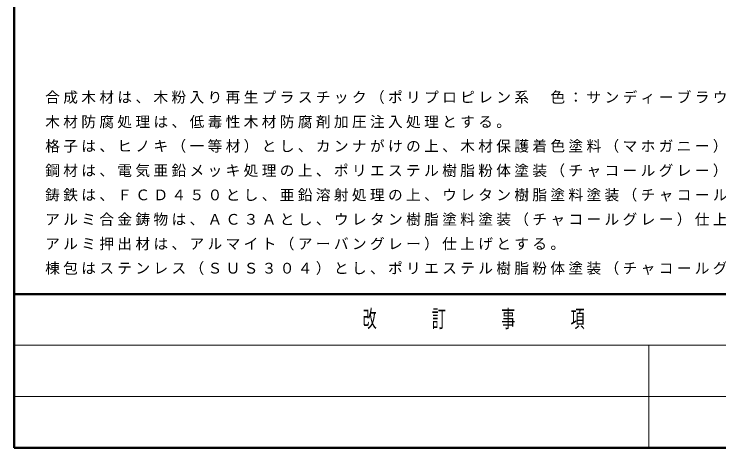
# Model space of a CAD drawing. Units: millimetres on the paper, scale 1:50. Extents: x -365 to 10, y -38 to 257.
# Drawn here: x -365 to -268.9, y 0 to 59.2 of the extents above; entities that cross this region are included whole.
import ezdxf

# ---------------------------------------------------------------- set-up
doc = ezdxf.new("R2010")
doc.units = ezdxf.units.MM
doc.layers.add('LY_1', color=7, linetype='Continuous', lineweight=25)
doc.layers.add('LY_2', color=7, linetype='Continuous', lineweight=13)
doc.styles.add('ＭＳ ゴシック', font='')
doc.styles.get('ＭＳ ゴシック').set_extended_font_data('MS Gothic')

msp = doc.modelspace()

# ---------------------------------------------------------------- linework, layer by layer
at = {"layer": 'LY_2', "lineweight": 50}
for p, q in [((-365, 257), (-365, 0)), ((-365, 21), (0, 21)), ((-365, 0), (0, 0))]:
    msp.add_line(p, q, dxfattribs=at)
at = {"layer": 'LY_2'}
for p, q in [((-365, 14), (-238.5, 14)), ((-278.5, 14), (-278.5, 0)), ((-365, 7), (-238.5, 7))]:
    msp.add_line(p, q, dxfattribs=at)

# ---------------------------------------------------------------- texts
at = {"layer": 'LY_1', "char_height": 1.466, "attachment_point": 7, "style": 'ＭＳ ゴシック'}
for s, insert in [('\\T1.23;合成木材は、木粉入り再生プラスチック（ポリプロピレン系\u3000色：サンディーブラウン）とし、「再生有機系建材認定基準」適合品とする。', (-360.761, 46.936)), ('\\T1.23;木材防腐処理は、低毒性木材防腐剤加圧注入処理とする。', (-360.761, 43.603)), ('\\T1.23;格子は、ヒノキ（一等材）とし、カンナがけの上、木材保護着色塗料（マホガニー）塗装仕上げとする。', (-360.761, 40.27)), ('\\T1.23;鋼材は、電気亜鉛メッキ処理の上、ポリエステル樹脂粉体塗装（チャコールグレー）仕上げとする。', (-360.761, 36.936)), ('\\T1.23;鋳鉄は、ＦＣＤ４５０とし、亜鉛溶射処理の上、ウレタン樹脂塗料塗装（チャコールグレー）仕上げとする。', (-360.761, 33.603)), ('\\T1.23;アルミ合金鋳物は、ＡＣ３Ａとし、ウレタン樹脂塗料塗装（チャコールグレー）仕上げとする。', (-360.761, 30.27)), ('\\T1.23;アルミ押出材は、アルマイト（アーバングレー）仕上げとする。', (-360.761, 26.936)), ('\\T1.23;棟包はステンレス（ＳＵＳ３０４）とし、ポリエステル樹脂粉体塗装（チャコールグレー）仕上げとする。', (-360.761, 23.603))]:
    msp.add_mtext(s, dxfattribs=dict(at, insert=insert))
at = {"layer": 'LY_2', "color": 4, "insert": (-301.75, 17.5), "char_height": 2.346, "attachment_point": 5, "style": 'ＭＳ ゴシック'}
msp.add_mtext('\\T1.64;\\W0.6;改\u3000\u3000訂\u3000\u3000事\u3000\u3000項', dxfattribs=at)

doc.saveas('drawing.dxf')
